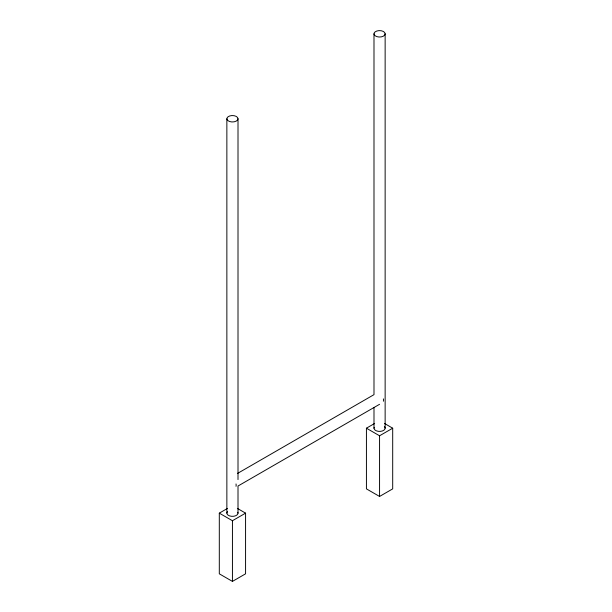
<?xml version="1.0" encoding="UTF-8"?>
<svg xmlns="http://www.w3.org/2000/svg" width="612" height="612" viewBox="0 0 612 612"><rect width="100%" height="100%" fill="white"/><g stroke="black" fill="none" stroke-linecap="round" stroke-linejoin="round"><path stroke-width="0.92" d="M237.402 473.504L373.993 394.648L373.993 33.821M379.562 404.295L238.007 486.02L238.007 513.139M237.364 508.404L245.573 513.139L245.573 573.819L232.438 581.4L219.303 573.819L219.303 513.139L227.511 508.404M384.489 423.458L392.697 428.201L392.697 488.873L379.562 496.454L366.427 488.873L366.427 428.201L374.636 423.458M219.303 513.139L232.438 520.728L245.573 513.139M366.427 428.201L379.562 435.782L392.697 428.201M385.139 33.821A5.577 3.221 0 0 1 376.778 36.605A5.577 3.221 0 0 1 376.778 31.028A5.577 3.221 0 0 1 385.139 33.821L385.139 428.201M379.562 435.782L379.562 496.454M373.993 407.623L373.993 428.201M238.007 118.759A5.577 3.221 0 0 1 229.653 121.543A5.577 3.221 0 0 1 229.653 115.974A5.577 3.221 0 0 1 238.007 118.759L238.007 479.586M232.438 520.728L232.438 581.4M226.861 118.759L226.861 513.139M384.39 426.587A5.577 3.221 0 0 1 380.289 431.391A5.577 3.221 0 0 1 374.177 427.367M383.372 398.879A5.577 3.221 60 0 1 383.372 401.235M237.823 512.305A5.577 3.221 0 0 1 231.711 516.329A5.577 3.221 0 0 1 227.61 511.533M236.01 483.962A5.577 3.221 60 0 1 236.01 486.318"/></g></svg>
